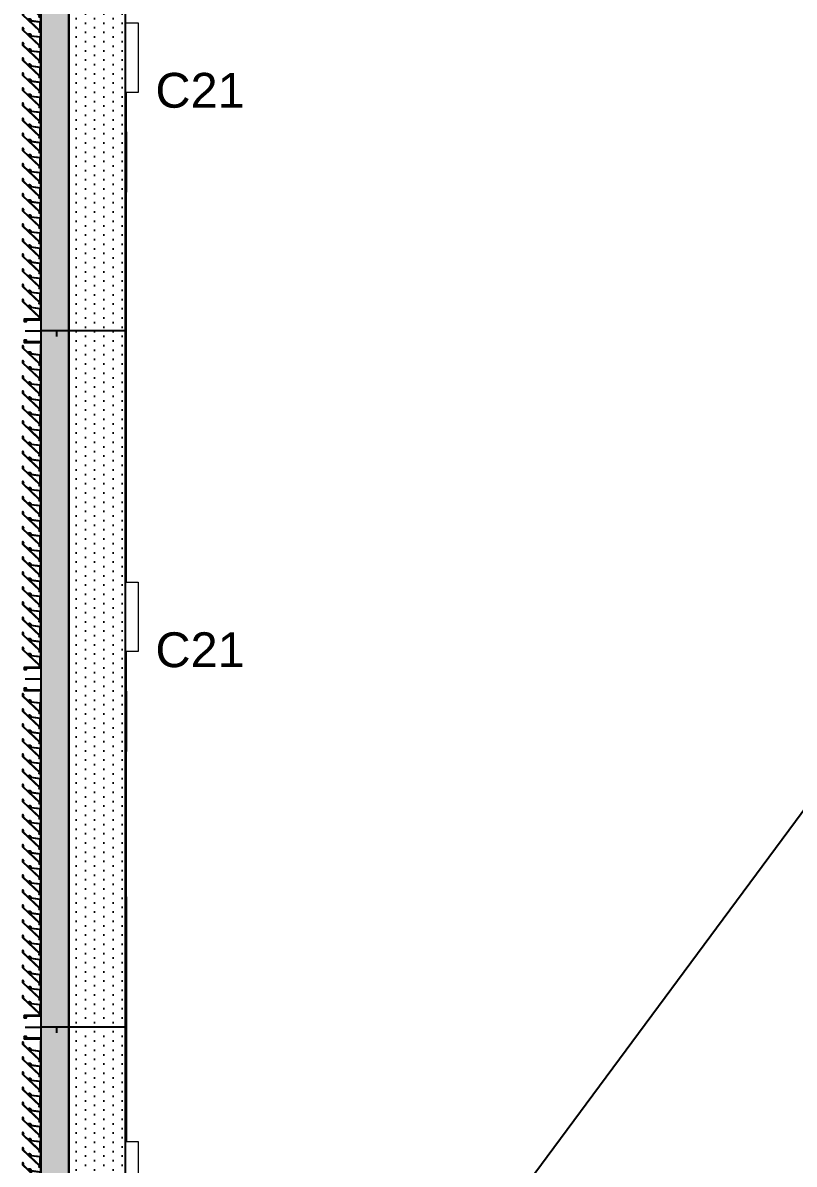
# Model space of a CAD drawing. Header units: millimetres. Extents: x 652937 to 1670132, y 1473552 to 2851037.
# Drawn here: x 696048 to 699370, y 1479614 to 1484532 of the extents above; entities that cross this region are included whole.
import ezdxf

# ---------------------------------------------------------------- set-up
doc = ezdxf.new("R2010")
doc.units = ezdxf.units.MM
doc.set_wipeout_variables(frame=1)
for name, pattern in [('CENTER', [50.8, 31.75, -6.35, 6.35, -6.35]), ('HIDDEN', [0.375, 0.25, -0.125]), ('XKITLINE00', [0]), ('XKITLINE02', [4, 2, -2])]:
    doc.linetypes.add(name, pattern=pattern)
for name, color, linetype in [('010 - ASPG_ACCESSORIES_MAIN_COLOR_1', 7, 'Continuous'), ('010 - ASPG_EXTR_MAIN_COLOR_2', 7, 'Continuous'), ('010 - ASPG_FLASHING_HATCH_', 7, 'Continuous'), ('010 - ASPG_FLASHING_MAIN_COLOR_2', 7, 'Continuous'), ('010 - ASPG_FLASHING_MAIN_COLOR_4', 7, 'Continuous'), ('010 - ASPG_FLASHING_WIPEOUT_', 7, 'Continuous'), ('010 - ASPG_FLASING_WIPEOUT_', 7, 'Continuous'), ('010 - ASPG_FRAMING_CUT_COLOR_4', 7, 'Continuous'), ('010 - ASPG_FRAMING_HATCH_', 7, 'Continuous'), ('010 - ASPG_FRAMING_MAIN_COLOR_2', 7, 'Continuous'), ('010 - ASPG_FRAMING_SUB_COLOR_2', 7, 'Continuous'), ('010 - ASPG_FRAMING_WIPEOUT_', 7, 'Continuous'), ('BOLT & SCREW', 7, 'Continuous'), ('Center Line', 7, 'CENTER'), ('DIM', 7, 'Continuous')]:
    doc.layers.add(name, color=color, linetype=linetype)
for name, color, linetype, plot in [('010 - ASPG_EXTR_DEF_SUB', 7, 'Continuous', False), ('010 - ASPG_FASTERN_DEF_SUB', 7, 'Continuous', False), ('010 - ASPG_FRAMING_DEF_SUB', 7, 'Continuous', False)]:
    doc.layers.add(name, color=color, linetype=linetype, plot=plot)
for name, color, linetype, lineweight in [('12-GRID', 7, 'CENTER', 13), ('A-230-M_FLOOR', 7, 'Continuous', 25), ('A-COLOMN', 7, 'Continuous', 9), ('A-WALL', 7, 'Continuous', 25), ('Bolt', 7, 'Continuous', 0), ('Part', 7, 'Continuous', 0), ('S-230-A-FLOOR', 7, 'Continuous', 9), ('SCREW', 7, 'Continuous', 5)]:
    doc.layers.add(name, color=color, linetype=linetype, lineweight=lineweight)
doc.styles.add('Arial', font='arial.ttf')
pattern_1 = [(270, (1257419.24324, -520041.6224), (0.65495992507, -1.1344238721), [0.7562825814, -1.5125651628]), (30, (1257419.24324, -520041.6224), (0.65495992936, 1.1344238696), [0.7562825814, -1.5125651628]), (330, (1257419.24324, -520041.6224), (1.30991985442, -2.48e-09), [-1.5125651628, 0.7562825814])]
pattern_2 = [(315, (1257419.4929, -520021.6224), (1.3369313545, 1.3369313545), []), (45, (1257419.4929, -520021.6224), (-1.3369313545, 1.3369313545), [])]
pattern_3 = [(270, (1257419.4425, -520043.9224), (0.65495992507, -1.1344238721), [0.7562825814, -1.5125651628]), (30, (1257419.4425, -520043.9224), (0.65495992936, 1.1344238696), [0.7562825814, -1.5125651628]), (330, (1257419.4425, -520043.9224), (1.30991985442, -2.48e-09), [-1.5125651628, 0.7562825814])]
pattern_4 = [(315, (1257419.1929, -520023.9224), (1.3369313545, 1.3369313545), []), (45, (1257419.1929, -520023.9224), (-1.3369313545, 1.3369313545), [])]
pattern_5 = [(0, (0, 0), (3.96875, 7.9375), [0, -7.9375])]
pattern_6 = [(0, (0, 0), (19.84375, 39.6875), [0, -39.6875])]

# ---------------------------------------------------------------- blocks, each defined once
blk = doc.blocks.new('opening')
at = {"layer": 'A-230-M_FLOOR', "color": 7, "linetype": 'HIDDEN', "ltscale": 30}
blk.add_lwpolyline([(6.9598, 13.7349), (23.2129, 1.6973)], dxfattribs=at)
blk = doc.blocks.new('21')
at = {"layer": 'A-COLOMN', "color": 7}
for p, q in [((0, 0.0692), (0, -0.0692)), ((-0.0692, 0), (0.0692, 0))]:
    blk.add_line(p, q, dxfattribs=at)
at = {"layer": 'A-COLOMN', "color": 7, "ltscale": 3}
blk.add_lwpolyline([(-0.15, 0.15), (0.15, 0.15), (0.15, -0.15), (-0.15, -0.15)], close=True, dxfattribs=at)
blk = doc.blocks.new('3')
at = {"layer": 'Bolt', "color": 7, "linetype": 'XKITLINE00', "lineweight": 0}
for p, q in [((-178.616, 63.235), (-178.616, 63.189)), ((-178.616, 63.235), (-178.616, 63.189)), ((-178.316, 63.235), (-178.316, 63.189)), ((-178.316, 63.235), (-178.316, 63.189)), ((-171.066, 63.235), (-171.066, 63.189)), ((-171.066, 63.235), (-171.066, 63.189)), ((-170.766, 63.235), (-170.766, 63.189)), ((-170.766, 63.235), (-170.766, 63.189)), ((-166.566, 63.235), (-166.566, 63.189)), ((-166.566, 63.235), (-166.566, 63.189)), ((-166.266, 63.235), (-166.266, 63.189)), ((-166.266, 63.235), (-166.266, 63.189)), ((-159.016, 63.235), (-159.016, 63.189)), ((-159.016, 63.235), (-159.016, 63.189)), ((-158.716, 63.235), (-158.716, 63.189)), ((-158.716, 63.235), (-158.716, 63.189)), ((-178.686, 63.165), (-178.64, 63.165)), ((-178.686, 63.165), (-178.64, 63.165)), ((-178.616, 63.095), (-178.616, 63.142)), ((-178.616, 63.095), (-178.616, 63.142)), ((-178.546, 63.165), (-178.593, 63.165)), ((-178.546, 63.165), (-178.593, 63.165)), ((-178.386, 63.165), (-178.34, 63.165)), ((-178.386, 63.165), (-178.34, 63.165)), ((-178.316, 63.095), (-178.316, 63.142)), ((-178.316, 63.095), (-178.316, 63.142)), ((-178.246, 63.165), (-178.293, 63.165)), ((-178.246, 63.165), (-178.293, 63.165)), ((-171.136, 63.165), (-171.09, 63.165)), ((-171.136, 63.165), (-171.09, 63.165)), ((-171.066, 63.095), (-171.066, 63.142)), ((-171.066, 63.095), (-171.066, 63.142)), ((-170.996, 63.165), (-171.043, 63.165)), ((-170.996, 63.165), (-171.043, 63.165)), ((-170.836, 63.165), (-170.79, 63.165)), ((-170.836, 63.165), (-170.79, 63.165)), ((-170.766, 63.095), (-170.766, 63.142)), ((-170.766, 63.095), (-170.766, 63.142)), ((-170.696, 63.165), (-170.743, 63.165)), ((-170.696, 63.165), (-170.743, 63.165)), ((-166.636, 63.165), (-166.59, 63.165)), ((-166.636, 63.165), (-166.59, 63.165)), ((-166.566, 63.095), (-166.566, 63.142)), ((-166.566, 63.095), (-166.566, 63.142)), ((-166.496, 63.165), (-166.543, 63.165)), ((-166.496, 63.165), (-166.543, 63.165)), ((-166.336, 63.165), (-166.29, 63.165)), ((-166.336, 63.165), (-166.29, 63.165)), ((-166.266, 63.095), (-166.266, 63.142)), ((-166.266, 63.095), (-166.266, 63.142)), ((-166.196, 63.165), (-166.243, 63.165)), ((-166.196, 63.165), (-166.243, 63.165)), ((-159.086, 63.165), (-159.04, 63.165)), ((-159.086, 63.165), (-159.04, 63.165)), ((-159.016, 63.095), (-159.016, 63.142)), ((-159.016, 63.095), (-159.016, 63.142)), ((-158.946, 63.165), (-158.993, 63.165)), ((-158.946, 63.165), (-158.993, 63.165)), ((-158.786, 63.165), (-158.74, 63.165)), ((-158.786, 63.165), (-158.74, 63.165)), ((-158.716, 63.095), (-158.716, 63.142)), ((-158.716, 63.095), (-158.716, 63.142)), ((-158.646, 63.165), (-158.693, 63.165)), ((-158.646, 63.165), (-158.693, 63.165)), ((-178.936, 62.609), (-178.89, 62.609)), ((-178.866, 62.679), (-178.866, 62.632)), ((-178.866, 62.539), (-178.866, 62.586)), ((-178.796, 62.609), (-178.843, 62.609)), ((-178.136, 62.609), (-178.09, 62.609)), ((-178.066, 62.679), (-178.066, 62.632)), ((-178.066, 62.539), (-178.066, 62.586)), ((-177.996, 62.609), (-178.043, 62.609)), ((-171.386, 62.611), (-171.34, 62.611)), ((-171.316, 62.681), (-171.316, 62.634)), ((-171.316, 62.541), (-171.316, 62.587)), ((-171.246, 62.611), (-171.293, 62.611)), ((-170.586, 62.611), (-170.54, 62.611)), ((-170.516, 62.681), (-170.516, 62.634)), ((-170.516, 62.541), (-170.516, 62.587)), ((-170.446, 62.611), (-170.493, 62.611)), ((-166.886, 62.611), (-166.84, 62.611)), ((-166.816, 62.681), (-166.816, 62.635)), ((-166.816, 62.541), (-166.816, 62.588)), ((-166.746, 62.611), (-166.793, 62.611)), ((-166.086, 62.611), (-166.04, 62.611)), ((-166.016, 62.681), (-166.016, 62.635)), ((-166.016, 62.541), (-166.016, 62.588)), ((-165.946, 62.611), (-165.993, 62.611)), ((-159.336, 62.613), (-159.29, 62.613)), ((-159.266, 62.683), (-159.266, 62.636)), ((-159.266, 62.543), (-159.266, 62.59)), ((-159.196, 62.613), (-159.243, 62.613)), ((-158.536, 62.613), (-158.49, 62.613)), ((-158.466, 62.683), (-158.466, 62.636)), ((-158.466, 62.543), (-158.466, 62.59)), ((-158.396, 62.613), (-158.443, 62.613))]:
    blk.add_line(p, q, dxfattribs=at)
at = {"layer": 'Bolt', "color": 7, "linetype": 'XKITLINE02', "lineweight": 0}
for p, q in [((-178.481, 62.707), (-178.506, 62.707)), ((-170.901, 62.708), (-170.876, 62.708)), ((-166.431, 62.709), (-166.456, 62.709)), ((-158.851, 62.71), (-158.826, 62.71)), ((-178.412, 62.609), (-178.626, 62.609)), ((-178.481, 62.512), (-178.506, 62.512)), ((-178.451, 62.644), (-178.481, 62.644)), ((-178.451, 62.574), (-178.481, 62.574)), ((-170.971, 62.611), (-170.756, 62.611)), ((-170.931, 62.646), (-170.901, 62.646)), ((-170.931, 62.576), (-170.901, 62.576)), ((-170.901, 62.513), (-170.876, 62.513)), ((-166.362, 62.611), (-166.576, 62.611)), ((-166.431, 62.514), (-166.456, 62.514)), ((-166.401, 62.646), (-166.431, 62.646)), ((-166.401, 62.576), (-166.431, 62.576)), ((-158.921, 62.613), (-158.706, 62.613)), ((-158.881, 62.648), (-158.851, 62.648)), ((-158.881, 62.578), (-158.851, 62.578)), ((-158.851, 62.515), (-158.826, 62.515))]:
    blk.add_line(p, q, dxfattribs=at)
at = {"layer": 'Part', "color": 7, "linetype": 'HIDDEN', "lineweight": 0, "ltscale": 5}
for p, q in [((-169.542, 63.455), (-179.842, 63.456)), ((-157.491, 63.455), (-167.791, 63.456)), ((-169.542, 62.91), (-179.842, 62.911)), ((-157.491, 62.91), (-167.791, 62.911))]:
    blk.add_line(p, q, dxfattribs=at)
at = {"layer": 'Part', "color": 7, "linetype": 'XKITLINE02', "lineweight": 0}
for p, q in [((-178.481, 63.465), (-178.481, 62.884)), ((-178.451, 63.465), (-178.451, 62.884)), ((-170.931, 63.465), (-170.931, 62.886)), ((-170.901, 63.465), (-170.901, 62.886)), ((-166.431, 63.465), (-166.431, 62.886)), ((-166.401, 63.465), (-166.401, 62.886)), ((-158.881, 63.465), (-158.881, 62.888)), ((-158.851, 63.465), (-158.851, 62.888)), ((-178.481, 63.002), (-178.451, 63.002)), ((-170.901, 63.004), (-170.931, 63.004)), ((-166.431, 63.004), (-166.401, 63.004)), ((-158.851, 63.006), (-158.881, 63.006)), ((-178.481, 62.759), (-178.481, 62.459)), ((-170.901, 62.761), (-170.901, 62.461)), ((-166.431, 62.761), (-166.431, 62.461)), ((-158.851, 62.763), (-158.851, 62.463))]:
    blk.add_line(p, q, dxfattribs=at)
at = {"layer": 'Part', "color": 7, "linetype": 'HIDDEN', "lineweight": 0}
for p, q in [((-179.116, 62.984), (-179.016, 62.884)), ((-177.916, 62.884), (-177.816, 62.984)), ((-171.466, 62.886), (-171.566, 62.986)), ((-170.266, 62.986), (-170.366, 62.886)), ((-167.066, 62.986), (-166.966, 62.886)), ((-165.866, 62.886), (-165.766, 62.986)), ((-159.416, 62.888), (-159.516, 62.988)), ((-158.216, 62.988), (-158.316, 62.888))]:
    blk.add_line(p, q, dxfattribs=at)
at = {"layer": 'Part', "color": 7, "lineweight": 0}
for p, q in [((-178.506, 62.759), (-178.506, 62.459)), ((-170.876, 62.761), (-170.876, 62.461)), ((-166.456, 62.761), (-166.456, 62.461)), ((-158.826, 62.763), (-158.826, 62.463)), ((-179.016, 62.334), (-179.116, 62.234)), ((-177.816, 62.234), (-177.916, 62.334)), ((-171.566, 62.236), (-171.466, 62.336)), ((-170.366, 62.336), (-170.266, 62.236)), ((-166.966, 62.336), (-167.066, 62.236)), ((-165.766, 62.236), (-165.866, 62.336)), ((-159.516, 62.238), (-159.416, 62.338)), ((-158.316, 62.338), (-158.216, 62.238))]:
    blk.add_line(p, q, dxfattribs=at)
for points in [[(-179.842, 63.496), (-169.542, 63.495), (-169.542, 62.87), (-179.842, 62.871)], [(-167.791, 63.496), (-157.491, 63.495), (-157.491, 62.87), (-167.791, 62.871)], [(-177.916, 62.884), (-179.016, 62.884), (-179.016, 62.334), (-177.916, 62.334)], [(-178.716, 62.399), (-178.481, 62.399), (-178.481, 62.819), (-178.716, 62.819), (-178.716, 62.859), (-178.216, 62.859), (-178.216, 62.819), (-178.451, 62.819), (-178.451, 62.399), (-178.216, 62.399), (-178.216, 62.359), (-178.716, 62.359)], [(-171.466, 62.886), (-170.366, 62.886), (-170.366, 62.336), (-171.466, 62.336)], [(-170.666, 62.401), (-170.901, 62.401), (-170.901, 62.821), (-170.666, 62.821), (-170.666, 62.861), (-171.166, 62.861), (-171.166, 62.821), (-170.931, 62.821), (-170.931, 62.401), (-171.166, 62.401), (-171.166, 62.361), (-170.666, 62.361)], [(-165.866, 62.886), (-166.966, 62.886), (-166.966, 62.336), (-165.866, 62.336)], [(-166.666, 62.401), (-166.431, 62.401), (-166.431, 62.821), (-166.666, 62.821), (-166.666, 62.861), (-166.166, 62.861), (-166.166, 62.821), (-166.401, 62.821), (-166.401, 62.401), (-166.166, 62.401), (-166.166, 62.361), (-166.666, 62.361)], [(-159.416, 62.888), (-158.316, 62.888), (-158.316, 62.338), (-159.416, 62.338)], [(-158.616, 62.403), (-158.851, 62.403), (-158.851, 62.823), (-158.616, 62.823), (-158.616, 62.863), (-159.116, 62.863), (-159.116, 62.823), (-158.881, 62.823), (-158.881, 62.403), (-159.116, 62.403), (-159.116, 62.363), (-158.616, 62.363)]]:
    blk.add_lwpolyline(points, close=True, dxfattribs=at)
at = {"layer": 'Part', "color": 7, "linetype": 'XKITLINE02', "lineweight": 0}
for points in [[(-178.216, 62.884), (-178.216, 63.465), (-178.716, 63.465), (-178.716, 62.884)], [(-171.166, 62.886), (-171.166, 63.465), (-170.666, 63.465), (-170.666, 62.886)], [(-166.166, 62.886), (-166.166, 63.465), (-166.666, 63.465), (-166.666, 62.886)], [(-159.116, 62.888), (-159.116, 63.465), (-158.616, 63.465), (-158.616, 62.888)]]:
    blk.add_lwpolyline(points, dxfattribs=at)
at = {"layer": 'Part', "color": 7, "linetype": 'HIDDEN', "lineweight": 0}
for points in [[(-177.816, 62.854), (-177.816, 62.984), (-179.116, 62.984), (-179.116, 62.854)], [(-171.566, 62.856), (-171.566, 62.986), (-170.266, 62.986), (-170.266, 62.856)], [(-165.766, 62.857), (-165.766, 62.986), (-167.066, 62.986), (-167.066, 62.857)], [(-159.516, 62.858), (-159.516, 62.988), (-158.216, 62.988), (-158.216, 62.858)]]:
    blk.add_lwpolyline(points, dxfattribs=at)
at = {"layer": 'Part', "color": 7, "lineweight": 0}
for points in [[(-179.116, 62.854), (-179.116, 62.234), (-177.816, 62.234), (-177.816, 62.854)], [(-178.481, 62.459), (-178.781, 62.459), (-178.781, 62.759), (-178.481, 62.759)], [(-170.266, 62.856), (-170.266, 62.236), (-171.566, 62.236), (-171.566, 62.856)], [(-170.901, 62.461), (-170.601, 62.461), (-170.601, 62.761), (-170.901, 62.761)], [(-167.066, 62.857), (-167.066, 62.236), (-165.766, 62.236), (-165.766, 62.857)], [(-166.431, 62.461), (-166.731, 62.461), (-166.731, 62.761), (-166.431, 62.761)], [(-158.216, 62.858), (-158.216, 62.238), (-159.516, 62.238), (-159.516, 62.858)], [(-158.851, 62.463), (-158.551, 62.463), (-158.551, 62.763), (-158.851, 62.763)]]:
    blk.add_lwpolyline(points, dxfattribs=at)
blk = doc.blocks.new('W-1-PP18-ST_ENT3_REV02_20260413-050421_PP18_ENT3_MAIN_PLAN')
at = {"layer": 'A-WALL', "color": 7, "linetype": 'HIDDEN', "lineweight": 13, "ltscale": 8}
blk.add_lwpolyline([(-4081.8, -15300), (-4083.2, -8270.9)], dxfattribs=at)
at = {"layer": 'A-WALL', "color": 7, "lineweight": 13}
for points in [[(-3832.8, -10530.4), (-3833.2, -8420.9)], [(-3832.3, -12940.5), (-3832.8, -10830.4)]]:
    blk.add_lwpolyline(points, dxfattribs=at)
at = {"color": 7, "xscale": 1000, "yscale": 1000, "zscale": 1000, "rotation": 90.00830806532032}
blk.add_blockref('opening', (9903.2, -22408.6), dxfattribs=at)
at = {"layer": 'S-230-A-FLOOR', "color": 7, "xscale": 1000, "yscale": 1000, "zscale": 1000, "rotation": 90.00830806532032}
for p in [(-3932.4, -8270.9), (-3932.4, -10680.4), (-3932.4, -13090.5)]:
    blk.add_blockref('21', p, dxfattribs=at)
at = {"layer": 'DIM', "color": 7, "char_height": 150, "attachment_point": 5, "rotation": 0.0083, "style": 'Arial', "bg_fill": 3, "box_fill_scale": 1.1, "bg_fill_color": 256, "bg_fill_true_color": 13158600, "bg_fill_transparency": 0}
for insert in [(-3516.5, -8412.7), (-3516.5, -10823.2)]:
    blk.add_mtext('\\A1;C21', dxfattribs=dict(at, insert=insert))
at = {"color": 7, "xscale": 200.000000000001, "yscale": 200.000000000001, "zscale": 200.000000000001, "rotation": 90}
blk.add_blockref('3', (8614.4, 23052.3), dxfattribs=at)
blk = doc.blocks.new('*U9351')
at = {"layer": '12-GRID', "color": 7, "linetype": 'CENTER'}
for p, q in [((0, -6.2), (0, 2.2)), ((-4.2, -2), (4.2, -2))]:
    blk.add_line(p, q, dxfattribs=at)
at = {"layer": 'BOLT & SCREW', "color": 7}
for p, q in [((-0.6, -1.8), (-1.8, -1.6)), ((-0.6, -2.2), (-1.8, -2.4)), ((-0.5, -1.8), (-0.9, -1.6)), ((-0.5, -2.2), (-0.9, -2.4)), ((-0.2, -1.4), (-0.4, -0.2)), ((-0.2, -1.5), (-0.4, -1.1)), ((-0.2, -2.5), (-0.4, -2.9)), ((-0.2, -2.6), (-0.4, -3.8)), ((0.2, -1.4), (0.4, -0.2)), ((0.2, -1.5), (0.4, -1.1)), ((0.4, -2.9), (0.2, -2.5)), ((0.2, -2.6), (0.4, -3.8)), ((0.5, -1.8), (0.9, -1.6)), ((0.5, -2.2), (0.9, -2.4)), ((0.6, -1.8), (1.8, -1.6)), ((0.6, -2.2), (1.8, -2.4))]:
    blk.add_line(p, q, dxfattribs=at)
for points in [[(-1.8, -1.6), (-0.9, -1.6, 0.414214), (-0.4, -1.1), (-0.4, -0.2), (0.4, -0.2), (0.4, -1.1, 0.414214), (0.9, -1.6), (1.8, -1.6), (1.8, -2.4), (0.9, -2.4, 0.414214), (0.4, -2.9), (0.4, -3.8), (-0.4, -3.8), (-0.4, -2.9, 0.414214), (-0.9, -2.4), (-1.8, -2.4)], [(0.2, -2.5, -0.414214), (0.5, -2.2), (0.6, -2.2), (0.6, -1.8), (0.5, -1.8, -0.414214), (0.2, -1.5), (0.2, -1.4), (-0.2, -1.4), (-0.2, -1.5, -0.414214), (-0.5, -1.8), (-0.6, -1.8), (-0.6, -2.2), (-0.5, -2.2, -0.414214), (-0.2, -2.5), (-0.2, -2.6), (0.2, -2.6)]]:
    blk.add_lwpolyline(points, format="xyb", close=True, dxfattribs=at)
blk.add_circle((0, -2), 3.5, dxfattribs=at)
blk = doc.blocks.new('000_ASPG_TYP_FILES_20260218-010703_FRAME_EXTR_')
at = {"layer": '010 - ASPG_FRAMING_HATCH_'}
h = blk.add_hatch(dxfattribs=at)
h.set_pattern_fill('ANSI32', scale=0.1, angle=180)
edge = h.paths.add_edge_path()
edge.add_line((2, 16), (2, 2))
edge.add_line((2, 2), (39.7, 2))
edge.add_arc((39.7, 1.7), 0.3, 0, 90, ccw=False)
edge.add_line((40, 1.7), (40, 0.3))
edge.add_arc((39.7, 0.3), 0.3, -90, 0, ccw=False)
edge.add_line((39.7, 0), (0.3, 0))
edge.add_arc((0.3, 0.3), 0.3, 180, 270, ccw=False)
edge.add_line((0, 0.3), (0, 17.7))
edge.add_arc((0.3, 17.7), 0.3, 90, 180, ccw=False)
edge.add_line((0.3, 18), (22.6, 18))
edge.add_arc((22.6, 18.5), 0.5, 270, 380.2095)
edge.add_arc((26.2, 19.8), 3.35, 182.0638, 200.2095, ccw=False)
edge.add_arc((23.6, 19.7), 0.76, 2.0638, 182.0638, ccw=False)
edge.add_arc((26.2, 19.8), 1.83, 182.0638, 447.9362)
edge.add_arc((26.3, 22.4), 0.76, 87.9362, 267.9362, ccw=False)
edge.add_arc((26.2, 19.8), 3.35, 69.7905, 87.9362, ccw=False)
edge.add_arc((27.5, 23.4), 0.5, 249.7905, 360)
edge.add_line((28, 23.4), (28, 26.7))
edge.add_line((28, 26.7), (28.5, 27.2))
edge.add_line((28.5, 27.2), (28, 27.7))
edge.add_line((28, 27.7), (28, 38.6))
edge.add_line((28, 38.6), (28.5, 39.1))
edge.add_line((28.5, 39.1), (28, 39.6))
edge.add_line((28, 39.6), (28, 42.9))
edge.add_arc((27.5, 42.9), 0.5, 0, 110.2095)
edge.add_arc((26.2, 46.5), 3.35, 272.0638, 290.2095, ccw=False)
edge.add_arc((26.3, 43.9), 0.76, 92.0638, 272.0638, ccw=False)
edge.add_arc((26.2, 46.5), 1.83, 272.0638, 537.9362)
edge.add_arc((23.6, 46.6), 0.76, 177.9362, 357.9362, ccw=False)
edge.add_arc((26.2, 46.5), 3.35, 159.7905, 177.9362, ccw=False)
edge.add_arc((22.6, 47.8), 0.5, 339.7905, 450)
edge.add_line((22.6, 48.3), (0.3, 48.3))
edge.add_arc((0.3, 48.6), 0.3, 180, 270, ccw=False)
edge.add_line((0, 48.6), (0, 60))
edge.add_arc((0.3, 60), 0.3, 90, 180, ccw=False)
edge.add_line((0.3, 60.3), (5, 60.3))
edge.add_line((5, 60.3), (5, 65))
edge.add_arc((5.3, 65), 0.3, 90, 180, ccw=False)
edge.add_line((5.3, 65.3), (30, 65.3))
edge.add_line((30, 65.3), (30, 63.6))
edge.add_arc((29.7, 63.6), 0.3, -90, 0, ccw=False)
edge.add_line((29.7, 63.3), (7.3, 63.3))
edge.add_arc((7.3, 63), 0.3, 90, 180)
edge.add_line((7, 63), (7, 58.3))
edge.add_line((7, 58.3), (2.3, 58.3))
edge.add_arc((2.3, 58), 0.3, 90, 180)
edge.add_line((2, 58), (2, 50.6))
edge.add_arc((2.3, 50.6), 0.3, 180, 270)
edge.add_line((2.3, 50.3), (29.7, 50.3))
edge.add_arc((29.7, 50), 0.3, 0, 90, ccw=False)
edge.add_line((30, 50), (30, 26.7))
edge.add_line((30, 26.7), (30, 16.3))
edge.add_arc((29.7, 16.3), 0.3, -90, 0, ccw=False)
edge.add_line((29.7, 16), (2, 16))
at = {"layer": '010 - ASPG_FRAMING_CUT_COLOR_4', "color": 7}
blk.add_lwpolyline([(2, 16), (2, 2), (39.7, 2, -0.414214), (40, 1.7), (40, 0.3, -0.414214), (39.7, 0), (0.3, 0, -0.414214), (0, 0.3), (0, 17.7, -0.414214), (0.3, 18), (22.6, 18, 0.52173), (23, 18.7, -0.079342), (22.8, 19.7, -1), (24.3, 19.8, 2.296346), (26.2, 21.7, -1), (26.3, 23.2, -0.079342), (27.3, 23, 0.52173), (28, 23.4), (28, 26.7), (28.5, 27.2), (28, 27.7), (28, 38.6), (28.5, 39.1), (28, 39.6), (28, 42.9, 0.52173), (27.3, 43.3, -0.079342), (26.3, 43.1, -1), (26.2, 44.6, 2.296346), (24.3, 46.5, -1), (22.8, 46.6, -0.079342), (23, 47.6, 0.52173), (22.6, 48.3), (0.3, 48.3, -0.414214), (0, 48.6), (0, 60, -0.414214), (0.3, 60.3), (5, 60.3), (5, 65, -0.414214), (5.3, 65.3), (30, 65.3), (30, 63.6, -0.414214), (29.7, 63.3), (7.3, 63.3, 0.414214), (7, 63), (7, 58.3), (2.3, 58.3, 0.414214), (2, 58), (2, 50.6, 0.414214), (2.3, 50.3), (29.7, 50.3, -0.414214), (30, 50), (30, 26.7), (30, 16.3, -0.414214), (29.7, 16)], format="xyb", close=True, dxfattribs=at)
at = {"color": 7}
for p in [(26.2, 48.5), (26.2, 21.8)]:
    blk.add_blockref('*U9351', p, dxfattribs=at)
blk = doc.blocks.new('*U9353')
at = {"layer": '010 - ASPG_FRAMING_HATCH_', "transparency": 33554585}
h = blk.add_hatch(dxfattribs=at)
h.set_pattern_fill('ANSI32', scale=0.25)
edge = h.paths.add_edge_path()
edge.add_line((2, -50), (2, -75))
edge.add_line((2, -75), (0, -75))
edge.add_line((0, -75), (0, -49))
edge.add_arc((1, -49), 1, 90, 180, ccw=False)
edge.add_line((1, -48), (63, -48))
edge.add_arc((63, -47), 1, 270, 360)
edge.add_line((64, -47), (64, 47))
edge.add_arc((63, 47), 1, 0, 90)
edge.add_line((63, 48), (1, 48))
edge.add_arc((1, 49), 1, 180, 270, ccw=False)
edge.add_line((0, 49), (0, 75))
edge.add_line((0, 75), (2, 75))
edge.add_line((2, 75), (2, 50))
edge.add_line((2, 50), (141, 50))
edge.add_line((141, 50), (141, 41))
edge.add_arc((140, 41), 1, 270, 360, ccw=False)
edge.add_line((140, 40), (132, 40))
edge.add_arc((132, 41), 1, 180, 270, ccw=False)
edge.add_line((131, 41), (131, 47))
edge.add_arc((130, 47), 1, 0, 90)
edge.add_line((130, 48), (67, 48))
edge.add_arc((67, 47), 1, 90, 180)
edge.add_line((66, 47), (66, -47))
edge.add_arc((67, -47), 1, 180, 270)
edge.add_line((67, -48), (130, -48))
edge.add_arc((130, -47), 1, 270, 360)
edge.add_line((131, -47), (131, -41))
edge.add_arc((132, -41), 1, 90, 180, ccw=False)
edge.add_line((132, -40), (140, -40))
edge.add_arc((140, -41), 1, 0, 90, ccw=False)
edge.add_line((141, -41), (141, -50))
edge.add_line((141, -50), (2, -50))
h.paths.add_polyline_path([(139, 48), (139, 42), (133, 42), (133, 48)], flags=16)
h.paths.add_polyline_path([(139, -48), (139, -42), (133, -42), (133, -48)], flags=16)
at = {"layer": '010 - ASPG_FRAMING_HATCH_'}
h = blk.add_hatch(dxfattribs=at)
h.set_pattern_fill('ANSI37', scale=0.595498, angle=-90)
h.set_pattern_definition(pattern_4)
edge = h.paths.add_edge_path()
edge.add_ellipse((11.5, 55), major_axis=(0, -5), ratio=0.644482, start_angle=180, end_angle=360, ccw=False)
edge.add_line((11.5, 60), (2, 60))
edge.add_arc((-7.9, 55), 11.1, -26.7963, 26.7963, ccw=False)
edge.add_line((2, 50), (11.5, 50))
h = blk.add_hatch(dxfattribs=at)
h.set_pattern_fill('HONEY', scale=0.238199, angle=-90)
h.set_pattern_definition(pattern_3)
edge = h.paths.add_edge_path()
edge.add_ellipse((11.8, 55), major_axis=(0, -5), ratio=0.644482, start_angle=0, end_angle=360, ccw=False)
h = blk.add_hatch(dxfattribs=at)
h.set_pattern_fill('HONEY', scale=0.238199, angle=-90)
h.set_pattern_definition(pattern_1)
edge = h.paths.add_edge_path()
edge.add_ellipse((57.5, 55), major_axis=(0, -5), ratio=0.644482, start_angle=0, end_angle=360)
h = blk.add_hatch(dxfattribs=at)
h.set_pattern_fill('ANSI37', scale=0.595498, angle=-90)
h.set_pattern_definition(pattern_2)
edge = h.paths.add_edge_path()
edge.add_ellipse((57.8, 55), major_axis=(0, -5), ratio=0.644482, start_angle=0, end_angle=180)
edge.add_line((57.8, 60), (62, 60))
edge.add_arc((62, 60.3), 0.3, -90, 0)
edge.add_line((62.3, 60.3), (62.3, 61))
edge.add_line((62.3, 61), (61.8, 61.5))
edge.add_line((61.8, 61.5), (62.3, 62))
edge.add_line((62.3, 62), (61.8, 62.5))
edge.add_line((61.8, 62.5), (62.3, 63))
edge.add_line((62.3, 63), (61.8, 63.5))
edge.add_line((61.8, 63.5), (62.3, 64))
edge.add_line((62.3, 64), (62.3, 65))
edge.add_line((62.3, 65), (63.3, 65))
edge.add_line((63.3, 65), (63.8, 65.5))
edge.add_line((63.8, 65.5), (64.3, 65))
edge.add_line((64.3, 65), (64.8, 65.5))
edge.add_line((64.8, 65.5), (65.3, 65))
edge.add_line((65.3, 65), (65.8, 65.5))
edge.add_line((65.8, 65.5), (66.3, 65))
edge.add_line((66.3, 65), (67, 65))
edge.add_arc((67, 65.3), 0.3, -90, 0)
edge.add_line((67.3, 65.3), (67.3, 60))
edge.add_arc((77.2, 55), 11.1, 153.2037, 206.7963)
edge.add_line((67.3, 50), (57.8, 50))
h = blk.add_hatch(dxfattribs=at)
h.set_pattern_fill('ANSI37', scale=0.595498, angle=-90)
h.set_pattern_definition(pattern_4)
edge = h.paths.add_edge_path()
edge.add_ellipse((11.5, -55), major_axis=(0, 5), ratio=0.644482, start_angle=0, end_angle=180)
edge.add_line((11.5, -60), (2, -60))
edge.add_arc((-7.9, -55), 11.1, 333.2037, 386.7963)
edge.add_line((2, -50), (11.5, -50))
h = blk.add_hatch(dxfattribs=at)
h.set_pattern_fill('HONEY', scale=0.238199, angle=-90)
h.set_pattern_definition(pattern_3)
edge = h.paths.add_edge_path()
edge.add_ellipse((11.8, -55), major_axis=(0, 5), ratio=0.644482, start_angle=0, end_angle=360)
h = blk.add_hatch(dxfattribs=at)
h.set_pattern_fill('HONEY', scale=0.238199, angle=-90)
h.set_pattern_definition(pattern_1)
edge = h.paths.add_edge_path()
edge.add_ellipse((57.5, -55), major_axis=(0, 5), ratio=0.644482, start_angle=0, end_angle=360, ccw=False)
h = blk.add_hatch(dxfattribs=at)
h.set_pattern_fill('ANSI37', scale=0.595498, angle=-90)
h.set_pattern_definition(pattern_2)
edge = h.paths.add_edge_path()
edge.add_ellipse((57.8, -55), major_axis=(0, 5), ratio=0.644482, start_angle=180, end_angle=360, ccw=False)
edge.add_line((57.8, -60), (62, -60))
edge.add_arc((62, -60.3), 0.3, 360, 450, ccw=False)
edge.add_line((62.3, -60.3), (62.3, -61))
edge.add_line((62.3, -61), (61.8, -61.5))
edge.add_line((61.8, -61.5), (62.3, -62))
edge.add_line((62.3, -62), (61.8, -62.5))
edge.add_line((61.8, -62.5), (62.3, -63))
edge.add_line((62.3, -63), (61.8, -63.5))
edge.add_line((61.8, -63.5), (62.3, -64))
edge.add_line((62.3, -64), (62.3, -65))
edge.add_line((62.3, -65), (63.3, -65))
edge.add_line((63.3, -65), (63.8, -65.5))
edge.add_line((63.8, -65.5), (64.3, -65))
edge.add_line((64.3, -65), (64.8, -65.5))
edge.add_line((64.8, -65.5), (65.3, -65))
edge.add_line((65.3, -65), (65.8, -65.5))
edge.add_line((65.8, -65.5), (66.3, -65))
edge.add_line((66.3, -65), (67, -65))
edge.add_arc((67, -65.3), 0.3, 360, 450, ccw=False)
edge.add_line((67.3, -65.3), (67.3, -60))
edge.add_arc((77.2, -55), 11.1, 153.2037, 206.7963, ccw=False)
edge.add_line((67.3, -50), (57.8, -50))
at = {"layer": '010 - ASPG_FASTERN_DEF_SUB', "color": 7}
blk.add_point((0, 0), dxfattribs=at)
at = {"layer": '010 - ASPG_FRAMING_CUT_COLOR_4', "color": 7}
blk.add_lwpolyline([(2, -50), (2, -75), (0, -75), (0, -49, -0.414214), (1, -48), (63, -48, 0.414214), (64, -47), (64, 47, 0.414214), (63, 48), (1, 48, -0.414214), (0, 49), (0, 75), (2, 75), (2, 50), (141, 50), (141, 41, -0.414214), (140, 40), (132, 40, -0.414214), (131, 41), (131, 47, 0.414214), (130, 48), (67, 48, 0.414214), (66, 47), (66, -47, 0.414214), (67, -48), (130, -48, 0.414214), (131, -47), (131, -41, -0.414214), (132, -40), (140, -40, -0.414214), (141, -41), (141, -50)], format="xyb", close=True, dxfattribs=at)
for points in [[(139, 48), (139, 42), (133, 42), (133, 48)], [(139, -48), (139, -42), (133, -42), (133, -48)]]:
    blk.add_lwpolyline(points, close=True, dxfattribs=at)
at = {"layer": '010 - ASPG_FRAMING_DEF_SUB', "color": 7, "transparency": 33554508}
blk.add_line((136.5, 0), (-4.5, 0), dxfattribs=at)
at = {"layer": '010 - ASPG_FRAMING_DEF_SUB', "color": 7, "transparency": 33554457}
for points in [[(2, 50), (15, 50), (15, 60), (2, 60)], [(54.3, 50), (67.3, 50), (67.3, 65.5), (54.3, 65.5)], [(2, -50), (15, -50), (15, -60), (2, -60)], [(54.3, -50), (67.3, -50), (67.3, -65.5), (54.3, -65.5)]]:
    blk.add_lwpolyline(points, close=True, dxfattribs=at)
at = {"layer": '010 - ASPG_FRAMING_SUB_COLOR_2', "color": 7}
for points in [[(11.8, 50), (2, 50, 0.238199), (2, 60), (11.8, 60)], [(57.5, 50), (67.3, 50, -0.238199), (67.3, 60), (67.3, 65.3, -0.414214), (67, 65), (66.3, 65), (65.8, 65.5), (65.3, 65), (64.8, 65.5), (64.3, 65), (63.8, 65.5), (63.3, 65), (62.3, 65), (62.3, 64), (61.8, 63.5), (62.3, 63), (61.8, 62.5), (62.3, 62), (61.8, 61.5), (62.3, 61), (62.3, 60.3, -0.414214), (62, 60), (57.5, 60)], [(11.8, -50), (2, -50, -0.238199), (2, -60), (11.8, -60)], [(57.5, -50), (67.3, -50, 0.238199), (67.3, -60), (67.3, -65.3, 0.414214), (67, -65), (66.3, -65), (65.8, -65.5), (65.3, -65), (64.8, -65.5), (64.3, -65), (63.8, -65.5), (63.3, -65), (62.3, -65), (62.3, -64), (61.8, -63.5), (62.3, -63), (61.8, -62.5), (62.3, -62), (61.8, -61.5), (62.3, -61), (62.3, -60.3, 0.414214), (62, -60), (57.5, -60)]]:
    blk.add_lwpolyline(points, format="xyb", dxfattribs=at)
at = {"layer": '010 - ASPG_FRAMING_SUB_COLOR_2', "color": 7, "extrusion": (0, 0, -1)}
for centre, major_axis in [((11.8, 55), (0, -5)), ((57.5, -55), (0, 5))]:
    blk.add_ellipse(centre, major_axis=major_axis, ratio=0.644482, dxfattribs=at)
at = {"layer": '010 - ASPG_FRAMING_SUB_COLOR_2', "color": 7}
for centre, major_axis in [((57.5, 55), (0, -5)), ((11.8, -55), (0, 5))]:
    blk.add_ellipse(centre, major_axis=major_axis, ratio=0.644482, dxfattribs=at)
blk = doc.blocks.new('PZG35-9D5')
at = {"layer": 'Center Line', "color": 7}
blk.add_line((0, 3.7), (0, -10.5), dxfattribs=at)
at = {"layer": 'SCREW', "color": 7}
for p, q in [((-1.4, 0), (-1.4, -1.1)), ((1.4, 0), (1.4, -0.6)), ((-1.9, -1.4), (1.9, -0.9)), ((-1.9, -1.4), (-1.4, -1.1)), ((-1.9, -1.4), (-1.4, -1.7)), ((-1.9, -2.7), (1.9, -2.2)), ((-1.9, -2.7), (-1.4, -2.4)), ((-1.9, -2.7), (-1.4, -3)), ((-1.9, -4), (-1.4, -3.7)), ((-1.9, -4), (-1, -3.9)), ((-1.9, -4), (-1.4, -4.3)), ((-1.4, -1.1), (1.4, -0.6)), ((-1.4, -1.7), (1.4, -1.2)), ((-1.4, -1.7), (-1.4, -2.4)), ((-1.4, -2.4), (1.4, -1.9)), ((-1.4, -3), (1.4, -2.5)), ((-1.4, -3), (-1.4, -3.7)), ((-1.4, -3.7), (-0.8, -3.6)), ((-1.4, -4.3), (-1.4, -8.1)), ((-1.4, -4.3), (-1.2, -4.3)), ((0, -9.5), (-1.4, -8.1)), ((0, -9.5), (1.4, -8.1)), ((0.6, -3.3), (1.4, -3.2)), ((0.7, -3.7), (1.9, -3.5)), ((0.7, -3.9), (1.4, -3.8)), ((0.7, -4.6), (1.4, -4.5)), ((0.7, -5), (1.9, -4.8)), ((0.7, -5.2), (1.4, -5.1)), ((1.9, -0.9), (1.4, -0.6)), ((1.9, -0.9), (1.4, -1.2)), ((1.4, -1.2), (1.4, -1.9)), ((1.9, -2.2), (1.4, -1.9)), ((1.9, -2.2), (1.4, -2.5)), ((1.4, -2.5), (1.4, -3.2)), ((1.9, -3.5), (1.4, -3.2)), ((1.9, -3.5), (1.4, -3.8)), ((1.4, -3.8), (1.4, -4.5)), ((1.9, -4.8), (1.4, -4.5)), ((1.9, -4.8), (1.4, -5.1)), ((1.4, -5.1), (1.4, -8.1))]:
    blk.add_line(p, q, dxfattribs=at)
blk.add_lwpolyline([(0, -9.5), (0.7, -5.2), (0.7, -3.6, 0.417657), (0.4, -3.3, 0.108102), (-0.8, -3.6), (-1.4, -4.7)], format="xyb", dxfattribs=at)
blk = doc.blocks.new('*U9352')
at = {"layer": 'SCREW', "color": 7}
blk.add_lwpolyline([(3, 1.8, 0.09906), (0.8, 2.5), (0.8, 2.3), (-0.8, 2.3), (-0.8, 2.5, 0.09906), (-3, 1.8, 0.266588), (-3.5, 1), (-3.5, 0.2, 0.414214), (-3.3, 0), (3.3, 0, 0.414214), (3.5, 0.2), (3.5, 1, 0.266588)], format="xyb", close=True, dxfattribs=at)
blk.add_blockref('PZG35-9D5', (0, 0), dxfattribs=at)
blk = doc.blocks.new('*U9355')
at = {"color": 7}
blk.add_point((0, 0), dxfattribs=at)
at = {"layer": '010 - ASPG_ACCESSORIES_MAIN_COLOR_1', "color": 7}
blk.add_lwpolyline([(-39.7, -0.6, 0.414214), (-40, -0.9), (-40, -7.4, 0.57735), (-39.7, -7.6), (-36.6, -5.8, 0.767327), (-36.8, -5.3), (-37.9, -5.3, -0.414214), (-38.2, -5), (-38.2, -2.8, -0.414214), (-38, -2.6), (-32.2, -2.6, -0.388879), (-32, -2.8), (-31.8, -4.3, 0.388879), (-31.3, -4.8), (-30.3, -4.8, 0.414214), (-30, -4.5), (-30, -2.9, -0.414214), (-29.7, -2.6), (0.4, -2.6, -0.378969), (3.4, -5.2), (8, -42.5, 0.446593), (11.6, -45.1, -0.489802), (16.1, -48.7), (16.1, -49.4, -0.18248), (15.8, -50, -0.267949), (15.3, -50.2, 1.122115), (15.1, -52.3, 0.405004), (18.1, -49.4), (18.1, -48.7, 0.489805), (11.2, -43.1, -0.446597), (9.9, -42.3), (4.9, -0.8, 0.364176), (4.6, -0.6)], format="xyb", close=True, dxfattribs=at)
at = {"layer": '010 - ASPG_EXTR_DEF_SUB', "color": 7}
for p in [(-40, -0.5), (43.4, -76.9), (43.4, -77.5)]:
    blk.add_point(p, dxfattribs=at)
at = {"layer": '010 - ASPG_EXTR_MAIN_COLOR_2', "color": 7}
blk.add_lwpolyline([(11.4, -48.2), (11.5, -47.4), (12.2, -47.6), (12.3, -46.8, -0.535538), (14.2, -49.2, 0.991572), (15.7, -49.6, 1.157025), (8.8, -48.8, -0.688558), (8.3, -49), (-17.1, -22.2), (-32.3, -6.1), (-32.3, -2.9, 0.414312), (-32.6, -2.6), (-37.5, -2.6, 0.414116), (-37.8, -2.9), (-37.8, -4.3, 0.414214), (-37.5, -4.6), (-36, -4.6, -0.205895), (-35.8, -4.7), (33.2, -77.5), (43.1, -77.5, 0.668179), (43.4, -77), (40.5, -74.2, 0.668179), (40, -74.4), (40, -76), (33.9, -76), (11.9, -52.8, -0.558354), (12.1, -52, 0.766275), (12, -50.4, -0.438583), (10.7, -48.1)], format="xyb", close=True, dxfattribs=at)
at = {"layer": 'SCREW', "color": 7, "rotation": 180}
for p in [(-21.6, -2.5), (-8.2, -2.5)]:
    blk.add_blockref('*U9352', p, dxfattribs=at)
blk = doc.blocks.new('*U6670')
at = {"color": 7}
blk.add_wipeout([(1440, 4), (60, 4), (60, 69.3), (1440, 69.3)], dxfattribs=at).dxf.layer = '010 - ASPG_FRAMING_WIPEOUT_'
blk.add_point((60, 69.5), dxfattribs=at)
at = {"layer": '010 - ASPG_FRAMING_MAIN_COLOR_2', "color": 7}
blk.add_lwpolyline([(1410, 69.3), (90, 69.3), (90, 6), (1410, 6)], close=True, dxfattribs=at)
at = {"layer": '010 - ASPG_FRAMING_SUB_COLOR_2', "color": 7}
for points in [[(1440, 4), (60, 4), (60, 69.3), (1440, 69.3)], [(60, 2), (60, 4), (1440, 4), (1440, 2)]]:
    blk.add_lwpolyline(points, close=True, dxfattribs=at)
at = {"color": 7, "transparency": 33554559, "xscale": -1, "rotation": 270}
for p in [(0, 0), (1500, 0)]:
    blk.add_blockref('*U9353', p, dxfattribs=at)
at = {"color": 7, "xscale": -1, "rotation": 180}
for p in [(91.8, 69.3), (156.8, 69.3), (221.8, 69.3), (286.8, 69.3), (351.8, 69.3), (416.8, 69.3), (481.8, 69.3), (546.8, 69.3), (611.8, 69.3), (676.8, 69.3), (741.8, 69.3), (806.8, 69.3), (871.8, 69.3), (936.8, 69.3), (1001.8, 69.3), (1066.8, 69.3), (1131.8, 69.3), (1196.8, 69.3), (1261.8, 69.3), (1326.8, 69.3), (1391.8, 69.3)]:
    blk.add_blockref('*U9355', p, dxfattribs=at)
at = {"color": 7}
blk.add_blockref('000_ASPG_TYP_FILES_20260218-010703_FRAME_EXTR_', (60, 4), dxfattribs=at)
at = {"color": 7, "xscale": -1}
blk.add_blockref('000_ASPG_TYP_FILES_20260218-010703_FRAME_EXTR_', (1440, 4), dxfattribs=at)
blk = doc.blocks.new('W-1-PP18-ST_ENT3_REV02_20260413-054934_PP18_ENT3_ASPG_MAIN_PL')
at = {"color": 7, "rotation": 90}
blk.add_blockref('*U6670', (-4133, -9448), dxfattribs=at)
blk.add_blockref('*U6670', (-4133, -10948), dxfattribs=at)
blk.add_blockref('*U6670', (-4133, -12448), dxfattribs=at)
blk.add_blockref('*U6670', (-4133, -13948), dxfattribs=at)
blk = doc.blocks.new('*U9055')
at = {"color": 7}
blk.add_wipeout([(0, -52), (1500, -52), (1500, -296), (0, -296)], dxfattribs=at).dxf.layer = '010 - ASPG_FLASHING_WIPEOUT_'
at = {"layer": '010 - ASPG_FLASHING_HATCH_'}
h = blk.add_hatch(dxfattribs=at)
h.set_pattern_fill('DOTS', scale=0.5)
h.set_pattern_definition(pattern_6)
h.paths.add_polyline_path([(0, -52), (1500, -52), (1500, -296), (0, -296)])
at = {"layer": '010 - ASPG_FLASHING_MAIN_COLOR_2', "color": 7}
blk.add_lwpolyline([(0, -52), (1500, -52), (1500, -296), (0, -296)], close=True, dxfattribs=at)
at = {"color": 7}
blk.add_wipeout([(0, 69.3), (1500, 69.3), (1500, -52), (0, -52)], dxfattribs=at).dxf.layer = '010 - ASPG_FLASING_WIPEOUT_'
at = {"layer": '010 - ASPG_FLASHING_HATCH_'}
h = blk.add_hatch(dxfattribs=at)
h.set_pattern_fill('DOTS', scale=0.1)
h.set_pattern_definition(pattern_5)
h.paths.add_polyline_path([(0, 69.3), (1500, 69.3), (1500, -52), (0, -52)])
at = {"layer": '010 - ASPG_FLASHING_MAIN_COLOR_4', "color": 7}
blk.add_lwpolyline([(0, 69.3), (1500, 69.3), (1500, -52), (0, -52)], close=True, dxfattribs=at)
at = {"layer": 'Defpoints', "color": 7}
blk.add_line((0, 2), (25, 2), dxfattribs=at)
blk.add_line((0, 2), (25, 2), dxfattribs=at)
blk = doc.blocks.new('*U9054')
at = {"color": 7}
blk.add_wipeout([(0, -52), (3000, -52), (3000, -296), (0, -296)], dxfattribs=at).dxf.layer = '010 - ASPG_FLASHING_WIPEOUT_'
at = {"layer": '010 - ASPG_FLASHING_HATCH_'}
h = blk.add_hatch(dxfattribs=at)
h.set_pattern_fill('DOTS', scale=0.5)
h.set_pattern_definition(pattern_6)
h.paths.add_polyline_path([(0, -52), (3000, -52), (3000, -296), (0, -296)])
at = {"layer": '010 - ASPG_FLASHING_MAIN_COLOR_2', "color": 7}
blk.add_lwpolyline([(0, -52), (3000, -52), (3000, -296), (0, -296)], close=True, dxfattribs=at)
at = {"color": 7}
blk.add_wipeout([(0, 69.3), (3000, 69.3), (3000, -52), (0, -52)], dxfattribs=at).dxf.layer = '010 - ASPG_FLASING_WIPEOUT_'
at = {"layer": '010 - ASPG_FLASHING_HATCH_'}
h = blk.add_hatch(dxfattribs=at)
h.set_pattern_fill('DOTS', scale=0.1)
h.set_pattern_definition(pattern_5)
h.paths.add_polyline_path([(0, 69.3), (3000, 69.3), (3000, -52), (0, -52)])
at = {"layer": '010 - ASPG_FLASHING_MAIN_COLOR_4', "color": 7}
blk.add_lwpolyline([(0, 69.3), (3000, 69.3), (3000, -52), (0, -52)], close=True, dxfattribs=at)
at = {"layer": 'Defpoints', "color": 7}
blk.add_line((0, 2), (25, 2), dxfattribs=at)
blk.add_line((0, 2), (25, 2), dxfattribs=at)
blk = doc.blocks.new('W-1-PP18-ST_ENT3_REV02_20260618-221618_LOPF_FLASHING')
at = {"color": 7, "xscale": -1.000000000000001, "rotation": 90}
blk.add_blockref('*U9054', (-3999.5, -6398.8), dxfattribs=at)
blk.add_blockref('*U9054', (-3999.5, -9398.8), dxfattribs=at)
blk.add_blockref('*U9055', (-3999.5, -12398.8), dxfattribs=at)

msp = doc.modelspace()

# ---------------------------------------------------------------- block references
at = {"color": 7}
msp.add_blockref('W-1-PP18-ST_ENT3_REV02_20260413-050421_PP18_ENT3_MAIN_PLAN', (700327.4222, 1492652.7123), dxfattribs=at)

# ---------------------------------------------------------------- next in the draw order: block references
msp.add_blockref('W-1-PP18-ST_ENT3_REV02_20260413-054934_PP18_ENT3_ASPG_MAIN_PL', (700327.4222, 1492652.7123), dxfattribs=at)

# ---------------------------------------------------------------- next in the draw order: block references
msp.add_blockref('W-1-PP18-ST_ENT3_REV02_20260618-221618_LOPF_FLASHING', (700193.9006, 1492603.5552), dxfattribs=at)

doc.saveas('drawing.dxf')
